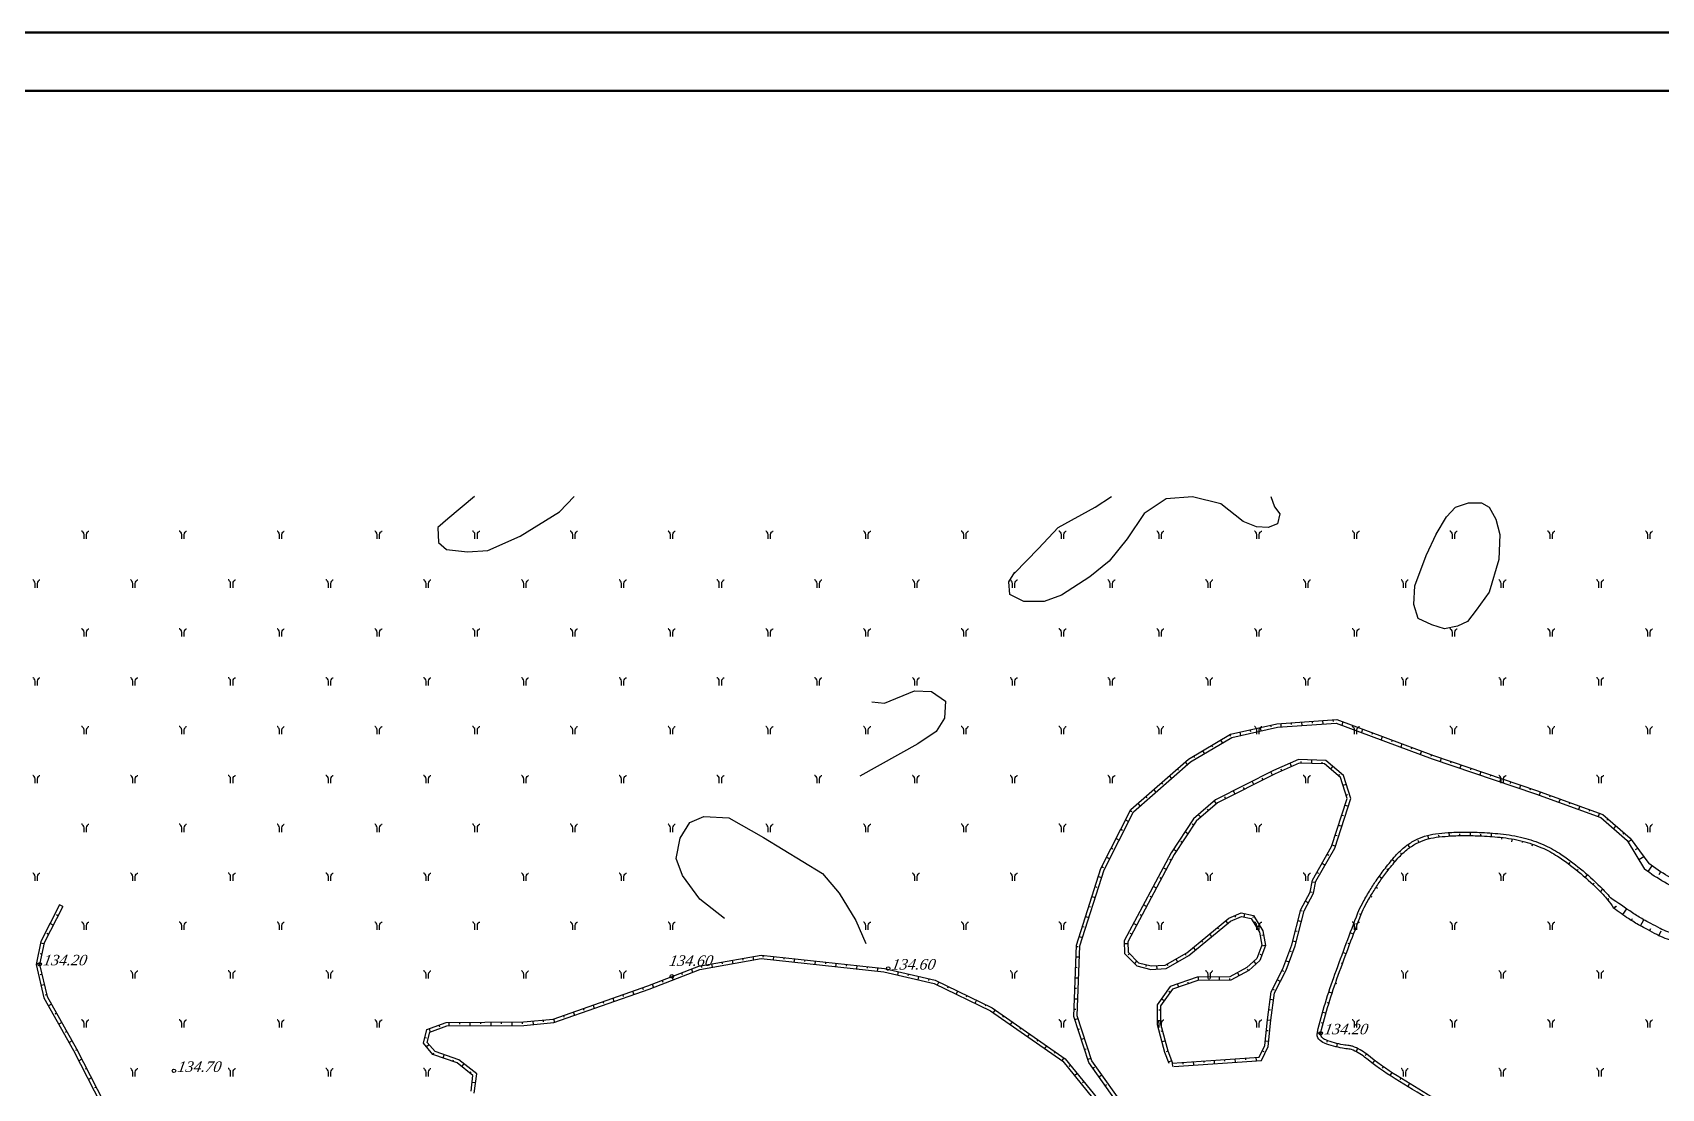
# Model space of a CAD drawing. Header units: millimetres. Extents: x 1400 to 7029, y -1119 to 1612.
# Drawn here: x 3116.3 to 3256.3, y 1514.2 to 1605 of the extents above; entities that cross this region are included whole.
import ezdxf

# ---------------------------------------------------------------- set-up
doc = ezdxf.new("R2010")
doc.units = ezdxf.units.MM
for name, color, linetype in [('00_Північ', 7, 'Continuous'), ('00_Північ_відмітки', 7, 'Continuous'), ('01_Північ', 7, 'Continuous')]:
    doc.layers.add(name, color=color, linetype=linetype)
doc.styles.add('universw', font='timesi.ttf', dxfattribs={"oblique": 10})

# ---------------------------------------------------------------- blocks, each defined once
blk = doc.blocks.new('403')
at = {"color": 0, "linetype": 'Continuous'}
for p, q in [((-0.45, 1.11), (-0.52, 1.11)), ((-0.38, 1.02), (-0.45, 1.11)), ((-0.31, 0.94), (-0.38, 1.02)), ((-0.21, 0.81), (-0.31, 0.94)), ((-0.17, 0.59), (-0.21, 0.81)), ((-0.17, 0), (-0.17, 0.59)), ((0.17, 0.59), (0.21, 0.81)), ((0.17, 0), (0.17, 0.59)), ((0.21, 0.81), (0.31, 0.94)), ((0.31, 0.94), (0.38, 1.02)), ((0.38, 1.02), (0.45, 1.11)), ((0.45, 1.11), (0.52, 1.11))]:
    blk.add_line(p, q, dxfattribs=at)

msp = doc.modelspace()

# ---------------------------------------------------------------- linework, layer by layer
at = {"lineweight": 50}
for points in [[(3582.002, 1604.9881), (3582.002, 1000.9881), (2716.002, 1000.9881), (2716.002, 1604.9881)], [(3577.002, 1599.9881), (3577.002, 1005.9881), (2736.002, 1005.9881), (2736.002, 1599.9881)]]:
    msp.add_lwpolyline(points, close=True, dxfattribs=at)
at = {"layer": '00_Північ', "linetype": 'Continuous'}
for p, q in [((3223.5948, 1545.6091), (3223.6153, 1545.3098)), ((3225.3906, 1545.7322), (3225.4111, 1545.4329)), ((3227.1863, 1545.8554), (3227.2069, 1545.5561)), ((3228.9478, 1545.7415), (3228.8434, 1545.4603)), ((3218.4331, 1544.1808), (3218.5858, 1543.9226)), ((3220.0774, 1544.8588), (3220.144, 1544.5663)), ((3221.8325, 1545.2584), (3221.8991, 1544.9659)), ((3230.6352, 1545.1148), (3230.5308, 1544.8336)), ((3232.3226, 1544.4882), (3232.2182, 1544.2069)), ((3216.8837, 1543.2648), (3217.0363, 1543.0066)), ((3234.01, 1543.8615), (3233.9056, 1543.5802)), ((3235.6974, 1543.2348), (3235.593, 1542.9536)), ((3215.3758, 1542.2913), (3215.5736, 1542.0658)), ((3222.8814, 1541.1762), (3222.7466, 1541.4442)), ((3224.5238, 1541.9121), (3224.4032, 1542.1868)), ((3226.2626, 1542.167), (3226.2721, 1542.4668)), ((3227.8961, 1541.6753), (3228.0885, 1541.9055)), ((3237.3914, 1542.6266), (3237.2947, 1542.3426)), ((3239.0954, 1542.0467), (3238.9987, 1541.7627)), ((3240.7994, 1541.4668), (3240.7028, 1541.1828)), ((3212.6692, 1539.9177), (3212.867, 1539.6921)), ((3214.0225, 1541.1045), (3214.2203, 1540.8789)), ((3221.2736, 1540.3671), (3221.1387, 1540.6351)), ((3228.9491, 1540.3018), (3229.2354, 1540.3913)), ((3242.5035, 1540.887), (3242.4068, 1540.6029)), ((3244.2075, 1540.3071), (3244.1108, 1540.0231)), ((3211.3159, 1538.7308), (3211.5137, 1538.5053)), ((3218.0723, 1538.7274), (3217.8744, 1538.9529)), ((3219.6657, 1539.5579), (3219.5308, 1539.8259)), ((3229.1278, 1538.5859), (3229.4131, 1538.493)), ((3245.9096, 1539.7216), (3245.8081, 1539.4393)), ((3247.6035, 1539.1128), (3247.502, 1538.8304)), ((3249.2974, 1538.5039), (3249.1959, 1538.2216)), ((3210.2604, 1537.3127), (3210.5279, 1537.1769)), ((3216.7191, 1537.5403), (3216.5213, 1537.7659)), ((3250.9913, 1537.8951), (3250.8898, 1537.6128)), ((3209.4455, 1535.7077), (3209.713, 1535.5719)), ((3215.6272, 1536.1264), (3215.3762, 1536.2908)), ((3228.5705, 1536.8744), (3228.8558, 1536.7815)), ((3236.319, 1535.6999), (3236.244, 1535.9904)), ((3238.1014, 1535.9318), (3238.0832, 1536.2313)), ((3239.9005, 1535.9735), (3239.9051, 1536.2735)), ((3241.698, 1535.8852), (3241.7203, 1536.1844)), ((3243.4858, 1535.6829), (3243.4399, 1535.4236)), ((3252.4044, 1536.8073), (3252.2076, 1536.5808)), ((3214.6405, 1534.6209), (3214.3896, 1534.7853)), ((3228.0132, 1535.1628), (3228.2984, 1535.0699)), ((3234.6944, 1534.9487), (3234.5203, 1535.193)), ((3245.2282, 1535.2388), (3245.1704, 1535.0706)), ((3246.8704, 1534.5077), (3246.8563, 1534.4828)), ((3253.7162, 1535.5872), (3253.459, 1535.4328)), ((3208.6306, 1534.1027), (3208.8981, 1533.9669)), ((3213.7659, 1533.0489), (3213.5013, 1533.1902)), ((3227.1469, 1533.5883), (3227.4072, 1533.4393)), ((3233.3997, 1533.7053), (3233.1704, 1533.8988)), ((3248.368, 1533.5112), (3248.4761, 1533.6564)), ((3254.8056, 1534.1418), (3254.3855, 1533.8896)), ((3255.5019, 1533.3657), (3255.1493, 1532.8802)), ((3207.9217, 1532.4543), (3208.2075, 1532.3631)), ((3212.918, 1531.4611), (3212.6534, 1531.6024)), ((3226.2968, 1532.01), (3226.5921, 1531.9572)), ((3232.2946, 1532.2852), (3232.0495, 1532.4583)), ((3249.7624, 1532.3738), (3249.9602, 1532.5993)), ((3207.3744, 1530.7395), (3207.6602, 1530.6483)), ((3225.7158, 1530.33), (3225.9801, 1530.1881)), ((3231.3216, 1530.7714), (3231.4344, 1530.7046)), ((3251.0769, 1531.1446), (3251.2927, 1531.353)), ((3118.9174, 1529.8831), (3118.65, 1530.0191)), ((3206.8271, 1529.0247), (3207.1129, 1528.9335)), ((3212.0701, 1529.8733), (3211.8055, 1530.0146)), ((3220.4823, 1529.2648), (3220.4195, 1528.9715)), ((3230.4969, 1529.1742), (3230.3782, 1529.2202)), ((3252.2064, 1529.7456), (3252.4525, 1529.9172)), ((3252.9855, 1529.1794), (3253.3309, 1529.6729)), ((3254.5056, 1528.2172), (3254.797, 1528.7417)), ((3118.1015, 1528.2786), (3117.8341, 1528.4146)), ((3206.2798, 1527.3099), (3206.5656, 1527.2187)), ((3211.2222, 1528.2855), (3210.9576, 1528.4269)), ((3217.4721, 1527.5103), (3217.6629, 1527.2788)), ((3218.8608, 1528.6555), (3219.0516, 1528.424)), ((3221.7801, 1528.2334), (3221.5247, 1528.0761)), ((3225.0838, 1528.6586), (3225.3745, 1528.5841)), ((3229.8517, 1527.4937), (3229.5713, 1527.6003)), ((3256.0924, 1527.3676), (3256.2961, 1527.7871)), ((3117.3074, 1526.6665), (3117.0138, 1526.7283)), ((3210.4566, 1526.6781), (3210.1566, 1526.6717)), ((3216.0834, 1526.3651), (3216.2742, 1526.1336)), ((3222.2949, 1526.5338), (3221.95, 1526.4673)), ((3224.637, 1526.9149), (3224.9276, 1526.8404)), ((3229.2182, 1525.8089), (3228.937, 1525.9136)), ((3116.9364, 1524.9051), (3116.6428, 1524.967)), ((3172.9432, 1524.5037), (3173.0519, 1524.2241)), ((3174.6793, 1524.9465), (3174.7312, 1524.651)), ((3176.4523, 1525.2576), (3176.5041, 1524.9621)), ((3178.2252, 1525.5687), (3178.277, 1525.2732)), ((3180.008, 1525.5815), (3179.9759, 1525.2832)), ((3181.7977, 1525.3889), (3181.7656, 1525.0906)), ((3183.5873, 1525.1963), (3183.5553, 1524.898)), ((3185.377, 1525.0037), (3185.3449, 1524.7054)), ((3187.1667, 1524.8111), (3187.1346, 1524.5129)), ((3188.9564, 1524.6186), (3188.9243, 1524.3203)), ((3205.9986, 1525.5486), (3206.2984, 1525.5374)), ((3211.2298, 1525.1923), (3211.0177, 1524.9801)), ((3212.9316, 1524.7941), (3212.9507, 1524.4947)), ((3214.5897, 1525.3724), (3214.7377, 1525.1114)), ((3221.4978, 1524.9597), (3221.2966, 1525.1822)), ((3224.0397, 1525.2186), (3224.3206, 1525.1132)), ((3117.3417, 1523.1533), (3117.0497, 1523.0843)), ((3169.5877, 1523.1996), (3169.6964, 1522.92)), ((3171.2654, 1523.8517), (3171.3741, 1523.572)), ((3190.7209, 1524.2781), (3190.6525, 1523.986)), ((3192.4735, 1523.8678), (3192.4051, 1523.5757)), ((3194.2021, 1523.3896), (3194.0715, 1523.1195)), ((3205.9313, 1523.7499), (3206.2311, 1523.7387)), ((3214.8309, 1522.945), (3214.7317, 1523.2281)), ((3216.5338, 1523.5166), (3216.5314, 1523.8166)), ((3218.3337, 1523.5308), (3218.3314, 1523.8308)), ((3220.0328, 1523.9359), (3219.8897, 1524.1996)), ((3223.3056, 1523.5777), (3223.5739, 1523.4435)), ((3228.5962, 1524.1198), (3228.5561, 1524.1344)), ((3166.1941, 1521.9987), (3166.2931, 1521.7155)), ((3167.8933, 1522.5926), (3167.9923, 1522.3094)), ((3195.8227, 1522.6063), (3195.6921, 1522.3362)), ((3197.4433, 1521.823), (3197.3127, 1521.5529)), ((3205.864, 1521.9511), (3206.1638, 1521.9399)), ((3213.5747, 1521.758), (3213.3312, 1521.9332)), ((3222.6972, 1521.9069), (3222.9944, 1521.8657)), ((3228.0075, 1522.4189), (3227.7222, 1522.5117)), ((3117.9531, 1521.4787), (3117.6917, 1521.3315)), ((3162.7957, 1520.8109), (3162.8947, 1520.5277)), ((3164.4949, 1521.4048), (3164.5939, 1521.1216)), ((3199.0407, 1521.0001), (3198.8689, 1520.7541)), ((3227.483, 1520.6971), (3227.1944, 1520.7791)), ((3118.8368, 1519.9106), (3118.5755, 1519.7633)), ((3150.4066, 1519.3676), (3150.5097, 1519.0858)), ((3152.1113, 1519.9076), (3152.1135, 1519.6076)), ((3153.9113, 1519.9205), (3153.9134, 1519.6205)), ((3155.7112, 1519.9333), (3155.7134, 1519.6334)), ((3157.5112, 1519.9462), (3157.5133, 1519.6462)), ((3159.3073, 1520.0306), (3159.3368, 1519.7321)), ((3161.0966, 1520.2169), (3161.1955, 1519.9337)), ((3200.5164, 1519.9693), (3200.3446, 1519.7233)), ((3201.992, 1518.9385), (3201.8202, 1518.6925)), ((3205.8941, 1520.1661), (3206.1792, 1520.2594)), ((3213.2646, 1520.058), (3212.9646, 1520.058)), ((3222.4509, 1520.1238), (3222.7494, 1520.0939)), ((3227.0264, 1518.9563), (3226.7287, 1518.9927)), ((3119.7206, 1518.3425), (3119.4592, 1518.1952)), ((3150.1645, 1517.8276), (3150.3941, 1518.0207)), ((3203.4676, 1517.9077), (3203.2958, 1517.6618)), ((3206.4539, 1518.4554), (3206.7391, 1518.5487)), ((3213.6619, 1518.3106), (3213.3722, 1518.2325)), ((3222.2717, 1518.3327), (3222.5702, 1518.3029)), ((3228.4616, 1518.0968), (3228.39, 1517.8054)), ((3230.201, 1517.6775), (3230.0689, 1517.4082)), ((3120.5675, 1516.7547), (3120.3003, 1516.6183)), ((3151.5998, 1516.8551), (3151.6961, 1517.1392)), ((3153.2206, 1516.1239), (3153.4079, 1516.3582)), ((3204.9432, 1516.8769), (3204.7715, 1516.631)), ((3207.0138, 1516.7446), (3207.2989, 1516.8379)), ((3214.2202, 1516.6018), (3213.94, 1516.4945)), ((3214.2747, 1516.4246), (3214.2953, 1516.1253)), ((3216.0705, 1516.5484), (3216.0911, 1516.2491)), ((3217.8662, 1516.6721), (3217.8868, 1516.3728)), ((3219.6619, 1516.7959), (3219.6826, 1516.4966)), ((3221.4577, 1516.9197), (3221.4783, 1516.6204)), ((3231.6654, 1516.638), (3231.484, 1516.399)), ((3121.3857, 1515.1514), (3121.1185, 1515.015)), ((3154.1041, 1514.7875), (3154.4018, 1514.7503)), ((3206.1087, 1515.512), (3205.8761, 1515.3225)), ((3207.9782, 1515.2375), (3208.223, 1515.4109)), ((3233.14, 1515.6066), (3232.9778, 1515.3543)), ((3234.6736, 1514.6642), (3234.5178, 1514.4079))]:
    msp.add_line(p, q, dxfattribs=at)
at = {"layer": '00_Північ', "color": 250, "linetype": 'Continuous'}
for p, q in [((3224.4927, 1545.6707), (3224.5029, 1545.521)), ((3226.2884, 1545.7938), (3226.2987, 1545.6442)), ((3228.0842, 1545.917), (3228.0945, 1545.7674)), ((3219.2079, 1544.6388), (3219.2842, 1544.5097)), ((3220.9549, 1545.0586), (3220.9883, 1544.9123)), ((3222.71, 1545.4582), (3222.7433, 1545.312)), ((3229.7915, 1545.4282), (3229.7393, 1545.2876)), ((3231.4789, 1544.8015), (3231.4267, 1544.6609)), ((3233.1663, 1544.1748), (3233.1141, 1544.0342)), ((3216.1089, 1542.8068), (3216.1852, 1542.6777)), ((3217.6584, 1543.7228), (3217.7347, 1543.5937)), ((3234.8537, 1543.5481), (3234.8015, 1543.4075)), ((3236.5411, 1542.9215), (3236.4889, 1542.7809)), ((3214.6991, 1541.6979), (3214.7981, 1541.5851)), ((3223.6998, 1541.5501), (3223.6395, 1541.6875)), ((3225.3631, 1542.1953), (3225.3678, 1542.3453)), ((3227.1622, 1542.1386), (3227.1669, 1542.2885)), ((3238.2434, 1542.3367), (3238.1951, 1542.1947)), ((3239.9474, 1541.7568), (3239.8991, 1541.6148)), ((3213.3459, 1540.5111), (3213.4448, 1540.3983)), ((3220.4696, 1539.9625), (3220.4022, 1540.0965)), ((3222.0775, 1540.7717), (3222.0101, 1540.9057)), ((3228.5868, 1541.0982), (3228.683, 1541.2133)), ((3241.6514, 1541.1769), (3241.6031, 1541.0349)), ((3243.3555, 1540.597), (3243.3072, 1540.455)), ((3245.0595, 1540.0171), (3245.0112, 1539.8751)), ((3211.9926, 1539.3242), (3212.0915, 1539.2115)), ((3218.8618, 1539.1534), (3218.7943, 1539.2873)), ((3229.2177, 1539.4428), (3229.3608, 1539.4876)), ((3246.7565, 1539.4172), (3246.7058, 1539.276)), ((3248.4504, 1538.8084), (3248.3997, 1538.6672)), ((3210.6678, 1538.1152), (3210.8016, 1538.0473)), ((3217.3957, 1538.1338), (3217.2968, 1538.2466)), ((3228.8492, 1537.7302), (3228.9918, 1537.6837)), ((3250.1443, 1538.1995), (3250.0936, 1538.0584)), ((3251.7251, 1537.3976), (3251.6267, 1537.2844)), ((3209.853, 1536.5102), (3209.9867, 1536.4423)), ((3216.1205, 1536.8791), (3215.995, 1536.9613)), ((3228.2918, 1536.0186), (3228.4345, 1535.9722)), ((3237.2049, 1535.8538), (3237.1877, 1536.0028)), ((3239.0005, 1535.9697), (3238.997, 1536.1196)), ((3240.7998, 1535.942), (3240.8077, 1536.0918)), ((3242.5947, 1535.8079), (3242.5793, 1535.6602)), ((3253.0837, 1536.2169), (3252.9853, 1536.1037)), ((3209.0381, 1534.9052), (3209.1718, 1534.8373)), ((3215.1338, 1535.3736), (3215.0084, 1535.4558)), ((3227.5938, 1534.3694), (3227.724, 1534.2949)), ((3234.0074, 1534.3686), (3233.903, 1534.4763)), ((3235.472, 1535.3993), (3235.4091, 1535.5355)), ((3244.3657, 1535.4948), (3244.3382, 1535.3855)), ((3246.066, 1534.9107), (3246.0429, 1534.8585)), ((3254.2689, 1534.8693), (3254.0508, 1534.7384)), ((3208.2232, 1533.3002), (3208.357, 1533.2323)), ((3214.1899, 1533.8428), (3214.0576, 1533.9134)), ((3232.8323, 1533.0068), (3232.7141, 1533.0992)), ((3247.6336, 1534.0314), (3247.6562, 1534.0648)), ((3249.0768, 1532.9567), (3249.16, 1533.058)), ((3207.6481, 1531.5969), (3207.791, 1531.5513)), ((3213.342, 1532.255), (3213.2097, 1532.3257)), ((3226.6999, 1532.8071), (3226.8301, 1532.7326)), ((3231.793, 1531.538), (3231.9127, 1531.4612)), ((3250.4302, 1531.7703), (3250.5324, 1531.8801)), ((3256.2458, 1532.8593), (3256.0846, 1532.6062)), ((3212.4941, 1530.6672), (3212.3618, 1530.7379)), ((3226.1385, 1531.124), (3226.2862, 1531.0976)), ((3251.6698, 1530.468), (3251.7872, 1530.5612)), ((3118.5095, 1529.0808), (3118.3758, 1529.1488)), ((3207.1008, 1529.8821), (3207.2437, 1529.8365)), ((3211.6462, 1529.0794), (3211.5139, 1529.1501)), ((3219.6372, 1529.0933), (3219.6963, 1528.9554)), ((3221.3082, 1528.9998), (3221.1765, 1528.9187)), ((3225.3073, 1529.5304), (3225.4526, 1529.4932)), ((3230.875, 1529.99), (3230.8795, 1529.9876)), ((3252.2569, 1529.7077), (3252.4031, 1529.9024)), ((3253.732, 1528.6768), (3253.8402, 1528.8464)), ((3117.6936, 1527.4764), (3117.5599, 1527.5444)), ((3206.5535, 1528.1673), (3206.6964, 1528.1217)), ((3210.7983, 1527.4916), (3210.666, 1527.5623)), ((3218.1664, 1528.0829), (3218.2619, 1527.9672)), ((3222.1248, 1527.4175), (3221.9775, 1527.3892)), ((3224.8604, 1527.7867), (3225.0057, 1527.7495)), ((3230.1729, 1528.3345), (3230.0512, 1528.3812)), ((3255.2958, 1527.7863), (3255.395, 1527.9713)), ((3206.0322, 1526.448), (3206.1821, 1526.4424)), ((3216.7777, 1526.9377), (3216.8731, 1526.822)), ((3224.3559, 1526.0612), (3224.4963, 1526.0085)), ((3229.5335, 1526.6519), (3229.3931, 1526.7047)), ((3117.1219, 1525.7858), (3116.9751, 1525.8167)), ((3173.7929, 1524.791), (3173.8188, 1524.6432)), ((3175.5658, 1525.102), (3175.5917, 1524.9543)), ((3177.3387, 1525.4131), (3177.3646, 1525.2654)), ((3179.1132, 1525.6777), (3179.0971, 1525.5286)), ((3180.9028, 1525.4852), (3180.8868, 1525.336)), ((3182.6925, 1525.2926), (3182.6765, 1525.1435)), ((3184.4822, 1525.1), (3184.4661, 1524.9509)), ((3186.2719, 1524.9074), (3186.2558, 1524.7583)), ((3188.0615, 1524.7149), (3188.0455, 1524.5657)), ((3189.8446, 1524.4833), (3189.8104, 1524.3373)), ((3205.9649, 1524.6493), (3206.1148, 1524.6437)), ((3210.5932, 1525.8285), (3210.4871, 1525.7224)), ((3212.0461, 1524.8716), (3212.0089, 1524.7262)), ((3213.8069, 1524.9283), (3213.8809, 1524.7979)), ((3215.3725, 1525.8164), (3215.4465, 1525.6859)), ((3220.8239, 1524.3651), (3220.7523, 1524.497)), ((3221.9766, 1525.6922), (3221.8364, 1525.7455)), ((3228.9057, 1524.9649), (3228.8097, 1525.0003)), ((3117.1345, 1524.0292), (3116.9885, 1523.9947)), ((3170.4266, 1523.5257), (3170.4809, 1523.3858)), ((3172.1043, 1524.1777), (3172.1587, 1524.0379)), ((3191.5972, 1524.0729), (3191.563, 1523.9269)), ((3193.3498, 1523.6626), (3193.3156, 1523.5165)), ((3215.6803, 1523.2425), (3215.6307, 1523.3841)), ((3217.4337, 1523.5237), (3217.4326, 1523.6737)), ((3219.2337, 1523.5378), (3219.2325, 1523.6901)), ((3223.7083, 1524.3826), (3223.8425, 1524.3155)), ((3228.2939, 1523.2721), (3228.3772, 1523.2433)), ((3117.5488, 1522.2775), (3117.4028, 1522.243)), ((3165.3445, 1521.7018), (3165.394, 1521.5602)), ((3167.0437, 1522.2957), (3167.0932, 1522.1541)), ((3168.7429, 1522.8896), (3168.7924, 1522.748)), ((3195.0124, 1522.998), (3194.9471, 1522.8629)), ((3196.633, 1522.2146), (3196.5677, 1522.0796)), ((3205.8976, 1522.8505), (3206.0475, 1522.8449)), ((3214.1002, 1522.4887), (3213.9784, 1522.5763)), ((3222.9029, 1522.7728), (3223.0371, 1522.7057)), ((3118.3949, 1520.6947), (3118.2643, 1520.621)), ((3161.9461, 1520.5139), (3161.9956, 1520.3723)), ((3163.6453, 1521.1078), (3163.6948, 1520.9662)), ((3198.2536, 1521.4313), (3198.1883, 1521.2962)), ((3199.7785, 1520.4847), (3199.6926, 1520.3617)), ((3205.8304, 1521.0518), (3205.9803, 1521.0462)), ((3213.2646, 1520.958), (3213.1146, 1520.958)), ((3222.5737, 1521.0154), (3222.7223, 1520.9948)), ((3227.7371, 1521.5605), (3227.5936, 1521.6042)), ((3119.2787, 1519.1266), (3119.148, 1519.0529)), ((3151.2519, 1519.6766), (3151.3034, 1519.5358)), ((3153.0113, 1519.914), (3153.0124, 1519.764)), ((3154.8112, 1519.9269), (3154.8123, 1519.7769)), ((3156.6112, 1519.9398), (3156.6123, 1519.7898)), ((3158.4111, 1519.9527), (3158.4122, 1519.8027)), ((3160.203, 1520.1191), (3160.2177, 1519.9698)), ((3201.2542, 1519.4539), (3201.1683, 1519.3309)), ((3206.174, 1519.3107), (3206.3166, 1519.3574)), ((3213.4278, 1519.1796), (3213.2829, 1519.1406)), ((3222.3613, 1519.2283), (3222.5106, 1519.2133)), ((3227.2452, 1519.8291), (3227.1002, 1519.8674)), ((3120.1585, 1517.5563), (3120.0248, 1517.4881)), ((3150.0466, 1518.6241), (3150.1923, 1518.5884)), ((3202.7298, 1518.4231), (3202.6439, 1518.3001)), ((3206.7339, 1517.6), (3206.8764, 1517.6466)), ((3222.0151, 1517.4842), (3222.1502, 1517.4191)), ((3227.6005, 1518.3571), (3227.5496, 1518.216)), ((3229.346, 1517.9335), (3229.3483, 1517.9551)), ((3150.7474, 1517.1439), (3150.8026, 1517.3068)), ((3152.4522, 1516.5662), (3152.5003, 1516.7082)), ((3204.2054, 1517.3923), (3204.1195, 1517.2693)), ((3205.5401, 1516.2097), (3205.4238, 1516.1149)), ((3213.8981, 1517.4422), (3213.758, 1517.3885)), ((3215.1726, 1516.4865), (3215.1829, 1516.3368)), ((3216.9683, 1516.6102), (3216.9786, 1516.4606)), ((3218.7641, 1516.734), (3218.7744, 1516.5844)), ((3220.5598, 1516.8578), (3220.5701, 1516.7081)), ((3230.959, 1517.1956), (3230.8651, 1517.0786)), ((3232.3927, 1516.1079), (3232.3067, 1515.985)), ((3120.9766, 1515.953), (3120.843, 1515.8848)), ((3153.9235, 1515.5618), (3154.0172, 1515.679)), ((3206.6773, 1514.8144), (3206.561, 1514.7197)), ((3207.458, 1515.9719), (3207.5804, 1516.0587)), ((3233.9049, 1515.1323), (3233.8268, 1515.0042)), ((3121.7948, 1514.3497), (3121.6612, 1514.2815)), ((3208.4984, 1514.5031), (3208.6209, 1514.5898))]:
    msp.add_line(p, q, dxfattribs=at)
at = {"layer": '00_Північ', "linetype": 'Continuous', "flags": 128}
for points in [[(3154.2955, 1565.119), (3152.0235, 1563.1848), (3151.1461, 1562.4428), (3151.2136, 1561.1613), (3151.8885, 1560.5542), (3153.7108, 1560.3519), (3155.4656, 1560.4868), (3158.2328, 1561.7009), (3161.6075, 1563.7918), (3162.8813, 1565.119)], [(3222.7516, 1565.119), (3223.0647, 1564.2249), (3223.5325, 1563.6172), (3223.322, 1562.7758), (3222.5034, 1562.4486), (3221.5212, 1562.4953), (3220.3752, 1562.9628), (3218.4574, 1564.482), (3216.0018, 1565.0897), (3213.7566, 1564.9261), (3211.8622, 1563.6406), (3210.3968, 1561.4823), (3208.8456, 1559.5619), (3207.1787, 1558.22), (3204.7477, 1556.6466), (3203.266, 1556.0913), (3201.5065, 1556.0913), (3200.3026, 1556.6929), (3200.2331, 1557.7804), (3200.7425, 1558.6133)], [(3200.7068, 1558.5146), (3202.7853, 1560.6342), (3204.482, 1562.457), (3207.6633, 1564.195), (3209.0526, 1565.119)], [(3236.9485, 1561.8684), (3237.8539, 1563.3679), (3238.63, 1564.1952), (3239.7423, 1564.583), (3240.8547, 1564.583), (3241.5015, 1564.1952), (3242.0964, 1563.1611), (3242.4328, 1561.8426), (3242.3293, 1559.6968), (3241.5015, 1556.9046), (3240.3891, 1555.3535), (3239.6389, 1554.3711), (3238.7852, 1553.9833), (3237.6728, 1553.7506), (3236.5863, 1554.0867), (3235.3963, 1554.6296), (3235.0341, 1555.8188), (3235.1117, 1557.4476), (3236.0948, 1560.0329), (3236.9743, 1561.946)], [(3188.463, 1547.4699), (3189.5552, 1547.3607), (3192.1218, 1548.3976), (3193.5962, 1548.3431), (3194.7976, 1547.5245), (3194.6884, 1546.051), (3193.9785, 1544.9049), (3192.3948, 1543.868), (3187.4255, 1541.0848)], [(3210.1527, 1512.1678), (3207.1024, 1516.474), (3205.8072, 1520.4317), (3206.0359, 1526.5456), (3208.1384, 1533.1333), (3210.7111, 1538.2004), (3215.663, 1542.5432), (3219.2682, 1544.6745), (3223.2765, 1545.5872), (3228.4143, 1545.9397), (3236.7182, 1542.8557), (3245.583, 1539.839), (3251.2663, 1537.7963), (3253.6156, 1535.7547), (3255.2278, 1533.5697)], [(3214.2747, 1516.4246), (3221.7529, 1516.94), (3222.2318, 1517.934), (3222.4528, 1520.1429), (3222.7844, 1522.5359), (3223.779, 1524.5239), (3224.5526, 1526.5856), (3225.3262, 1529.6044), (3226.1367, 1531.1138), (3226.3209, 1532.1446), (3227.9674, 1535.0224), (3229.3104, 1539.1464), (3228.7401, 1540.9701), (3227.3487, 1542.1327), (3225.1817, 1542.2011), (3223.106, 1541.2892), (3218.149, 1538.7947), (3216.3302, 1537.1992), (3214.4508, 1534.3314), (3210.453, 1526.845), (3210.4721, 1525.9495), (3211.3804, 1525.0418), (3212.4653, 1524.7644), (3213.6512, 1524.84), (3215.5183, 1525.8991), (3219.1263, 1528.8744), (3220.186, 1529.3283), (3221.2457, 1529.1014), (3222.0531, 1527.7902), (3222.2953, 1526.5318), (3221.8035, 1525.2361), (3220.8647, 1524.3873), (3219.3, 1523.5384), (3216.4611, 1523.516), (3214.2928, 1522.7565), (3213.2646, 1521.3268), (3213.2646, 1519.7854), (3213.8905, 1517.4621), (3214.2928, 1516.4122)], [(3175.8015, 1528.8455), (3173.6849, 1530.5201), (3172.1958, 1532.5314), (3171.6301, 1534.01), (3171.9782, 1535.7496), (3172.8051, 1537.0978), (3174.0235, 1537.6197), (3176.1559, 1537.4892), (3179.1586, 1535.7931), (3184.2066, 1532.7053), (3185.6427, 1531.0092), (3187.0788, 1528.6607), (3187.9492, 1526.7037)], [(3118.9174, 1529.8831), (3117.3256, 1526.7527), (3116.9321, 1524.885), (3117.582, 1522.1371), (3120.1088, 1517.6536), (3123.6534, 1510.7075)], [(3154.0076, 1514.0149), (3154.1757, 1515.3603), (3152.8257, 1516.4396), (3150.7367, 1517.1476), (3149.922, 1518.1158), (3150.2113, 1519.2962), (3151.879, 1519.9059), (3158.527, 1519.9535), (3161.0583, 1520.2036), (3169.2106, 1523.0531), (3173.5913, 1524.7556), (3178.9481, 1525.6955), (3189.5309, 1524.5567), (3193.9076, 1523.5319), (3198.8047, 1521.1649), (3205.0662, 1516.791), (3208.7299, 1512.2962)]]:
    msp.add_lwpolyline(points, dxfattribs=at)
at = {"layer": '00_Північ', "color": 5, "linetype": 'Continuous', "flags": 128}
for points in [[(3210.4185, 1512.3115), (3207.3734, 1516.6104), (3206.109, 1520.4741), (3206.3341, 1526.4934), (3208.4169, 1533.019), (3210.9524, 1538.013), (3215.8397, 1542.2992), (3219.3806, 1544.3924), (3223.3204, 1545.2895), (3228.3704, 1545.6359), (3236.6176, 1542.573), (3245.4839, 1539.5558), (3251.112, 1537.533), (3253.3829, 1535.5594), (3254.864, 1533.0926)], [(3214.4018, 1516.1326), (3221.9475, 1516.6527), (3222.525, 1517.8515), (3222.7508, 1520.1074), (3223.0748, 1522.4458), (3224.0544, 1524.4038), (3224.8392, 1526.4954), (3225.6078, 1529.4946), (3226.4236, 1531.014), (3226.607, 1532.0407), (3228.2431, 1534.9002), (3229.6253, 1539.1446), (3229.0001, 1541.1438), (3227.4616, 1542.4293), (3225.1233, 1542.5031), (3222.9781, 1541.5608), (3217.9799, 1539.0454), (3216.1017, 1537.3978), (3214.1925, 1534.4845), (3210.1514, 1526.9171), (3210.1747, 1525.8225), (3211.2264, 1524.7715), (3212.437, 1524.462), (3213.7391, 1524.545), (3215.689, 1525.651), (3219.2839, 1528.6156), (3220.2164, 1529.015), (3221.0575, 1528.8349), (3221.7688, 1527.6796), (3221.9846, 1526.5587), (3221.5487, 1525.4102), (3220.6901, 1524.6338), (3219.2227, 1523.8378), (3216.4089, 1523.8156), (3214.1045, 1523.0084), (3212.9646, 1521.4235), (3212.9646, 1519.7457), (3213.6048, 1517.3692), (3213.9756, 1516.4016)], [(3118.65, 1530.0191), (3117.0402, 1526.8533), (3116.6247, 1524.8812), (3117.2998, 1522.0268), (3119.8444, 1517.5117), (3123.388, 1510.5677)], [(3154.2857, 1513.8208), (3154.4942, 1515.4897), (3152.9719, 1516.7068), (3150.9123, 1517.4048), (3150.2496, 1518.1923), (3150.4646, 1519.0693), (3151.9331, 1519.6063), (3158.5429, 1519.6536), (3161.1234, 1519.9085), (3169.3145, 1522.7716), (3173.6723, 1524.4652), (3178.9582, 1525.3927), (3189.4805, 1524.2604), (3193.8069, 1523.2474), (3198.6526, 1520.9052), (3204.8601, 1516.5691), (3208.507, 1512.0948)]]:
    msp.add_lwpolyline(points, dxfattribs=at)
at = {"layer": '00_Північ', "color": 5, "linetype": 'Continuous'}
msp.add_lwpolyline([(3236.4379, 1513.2461, -0.00155243), (3233.437, 1515.0664, -0.03448537), (3230.8007, 1516.9377, 0.08631742), (3229.669, 1517.5768, 0.06515073), (3229.4633, 1517.621, -0.02467281), (3228.9145, 1517.6933, -0.04566548), (3227.362, 1518.1255, -0.12786644), (3226.8859, 1518.4633, -0.23927215), (3226.7434, 1519.0733, -0.02716774), (3228.2589, 1524.0703, -0.00534063), (3230.2328, 1529.3229, -0.03351375), (3230.6117, 1530.1338, -0.01010261), (3231.2218, 1531.1886, -0.01145538), (3231.7994, 1532.0948, -0.01640669), (3232.4829, 1533.0458, -0.01402817), (3233.3485, 1534.1073, -0.04254362), (3234.2402, 1534.9784, -0.05117479), (3235.1041, 1535.5523, -0.04497118), (3235.9669, 1535.9112, -0.04344295), (3236.9114, 1536.1199, -0.01639737), (3237.9779, 1536.2246, -0.01341524), (3239.2867, 1536.2747, -0.0149374), (3240.6623, 1536.2493, -0.01122732), (3242.4881, 1536.1199, -0.03809214), (3244.4324, 1535.7874, -0.0415322), (3246.1452, 1535.2035, -0.04129585), (3247.5468, 1534.4485, -0.02923433), (3249.3557, 1533.1155, -0.01902352), (3251.0674, 1531.5787, -0.03380932), (3251.9347, 1530.6165)], format="xyb", dxfattribs=at)
at = {"layer": '00_Північ', "linetype": 'Continuous'}
msp.add_lwpolyline([(3236.5927, 1513.503, -0.00155243), (3233.5934, 1515.3224, -0.03448537), (3230.9908, 1517.1698, 0.08631742), (3229.7696, 1517.8594, 0.06515073), (3229.4878, 1517.92, -0.02467281), (3228.9683, 1517.9884, -0.04566548), (3227.4685, 1518.406, -0.12786644), (3227.1155, 1518.6564, -0.23927215), (3227.0348, 1519.0019, -0.02716774), (3228.5408, 1523.9678, -0.00534063), (3230.5124, 1529.2143, -0.03351375), (3230.8744, 1529.9889, -0.01010261), (3231.4784, 1531.0332, -0.01145538), (3232.0486, 1531.9278, -0.01640669), (3232.7206, 1532.8628, -0.01402817), (3233.5756, 1533.9113, -0.04254362), (3234.4308, 1534.7467, -0.05117479), (3235.2437, 1535.2867, -0.04497118), (3236.0568, 1535.625, -0.04344295), (3236.9505, 1535.8225, -0.01639737), (3237.9974, 1535.9253, -0.01341524), (3239.2901, 1535.9747, -0.0149374), (3240.6478, 1535.9497, -0.01122732), (3242.4602, 1535.8212, -0.03809214), (3244.3595, 1535.4964, -0.0415322), (3246.0252, 1534.9286, -0.04129585), (3247.3833, 1534.197, -0.02923433), (3249.1639, 1532.8848, -0.01902352), (3250.8586, 1531.3633, -0.03380932), (3251.6988, 1530.4312, -0.01431369), (3252.2064, 1529.7456, -0.0452591)], format="xyb", dxfattribs=at)
at = {"layer": '00_Північ', "color": 5, "linetype": 'Continuous', "flags": 128}
for points in [[(3262.028, 1530.1012, -0.0303943), (3260.2024, 1530.4721, -0.0303943), (3258.4353, 1531.0616, -0.03359854), (3256.5813, 1531.9569, -0.03359854), (3254.864, 1533.0926)], [(3259.6104, 1527.2155, -0.04697549), (3257.5433, 1527.4886, -0.06488305), (3256.1938, 1527.9886, -0.00261474), (3255.3915, 1528.4161, -0.00325307), (3254.7532, 1528.766, -0.02007293), (3253.8235, 1529.3335, 0.00450976), (3251.9347, 1530.6165, -0.01449738)]]:
    msp.add_lwpolyline(points, format="xyb", dxfattribs=at)
at = {"layer": '00_Північ', "linetype": 'Continuous', "flags": 128}
for points in [[(3262.1115, 1530.6954, -0.0303943), (3260.3573, 1531.0517, -0.0303943), (3258.6593, 1531.6182, -0.03359854), (3256.8779, 1532.4785, -0.03359854), (3255.2278, 1533.5697, -0.03359854)], [(3259.5879, 1526.6159, -0.04697549), (3257.4093, 1526.9038, -0.06488305), (3255.9144, 1527.4576, -0.00261474), (3255.1066, 1527.8881, -0.00325307), (3254.4614, 1528.2417, -0.02007293), (3253.4905, 1528.8344, -0.01449738), (3252.2064, 1529.7456)]]:
    msp.add_lwpolyline(points, format="xyb", dxfattribs=at)
at = {"layer": '00_Північ_відмітки', "color": 7, "linetype": 'Continuous'}
for centre in [(3116.9364, 1524.9051), (3189.8579, 1524.5422), (3171.2697, 1523.8718), (3227.0307, 1518.9764), (3128.4797, 1515.7465)]:
    msp.add_circle(centre, 0.15, dxfattribs=at)

# ---------------------------------------------------------------- block references
at = {"layer": '01_Північ', "color": 7, "xscale": 0.6, "yscale": 0.6, "zscale": 0.6}
for p in [(3120.8496, 1561.477), (3129.2496, 1561.477), (3137.6496, 1561.477), (3146.0496, 1561.477), (3154.4496, 1561.477), (3162.8496, 1561.477), (3171.2496, 1561.477), (3179.6496, 1561.477), (3188.0496, 1561.477), (3196.4496, 1561.477), (3204.8496, 1561.477), (3213.2496, 1561.477), (3221.6496, 1561.477), (3230.0496, 1561.477), (3238.4496, 1561.477), (3246.8496, 1561.477), (3255.2496, 1561.477), (3116.6496, 1557.277), (3125.0496, 1557.277), (3133.4496, 1557.277), (3141.8496, 1557.277), (3150.2496, 1557.277), (3158.6496, 1557.277), (3167.0496, 1557.277), (3175.4496, 1557.277), (3183.8496, 1557.277), (3183.8496, 1557.277), (3192.2496, 1557.277), (3200.6496, 1557.277), (3209.0496, 1557.277), (3217.4496, 1557.277), (3225.8496, 1557.277), (3234.2496, 1557.277), (3242.6496, 1557.277), (3251.0496, 1557.277), (3120.8496, 1553.077), (3129.2496, 1553.077), (3137.6496, 1553.077), (3146.0496, 1553.077), (3154.4496, 1553.077), (3162.8496, 1553.077), (3171.2496, 1553.077), (3179.6496, 1553.077), (3188.0496, 1553.077), (3196.4496, 1553.077), (3204.8496, 1553.077), (3213.2496, 1553.077), (3221.6496, 1553.077), (3230.0496, 1553.077), (3238.4496, 1553.077), (3246.8496, 1553.077), (3255.2496, 1553.077), (3116.6496, 1548.877), (3125.0496, 1548.877), (3133.4496, 1548.877), (3141.8496, 1548.877), (3150.2496, 1548.877), (3158.6496, 1548.877), (3167.0496, 1548.877), (3175.4496, 1548.877), (3183.8496, 1548.877), (3183.8496, 1548.877), (3192.2496, 1548.877), (3200.6496, 1548.877), (3209.0496, 1548.877), (3217.4496, 1548.877), (3225.8496, 1548.877), (3234.2496, 1548.877), (3242.6496, 1548.877), (3251.0496, 1548.877), (3120.8496, 1544.677), (3129.2496, 1544.677), (3137.6496, 1544.677), (3146.0496, 1544.677), (3154.4496, 1544.677), (3162.8496, 1544.677), (3171.2496, 1544.677), (3179.6496, 1544.677), (3188.0496, 1544.677), (3196.4496, 1544.677), (3204.8496, 1544.677), (3213.2496, 1544.677), (3221.6496, 1544.677), (3230.0496, 1544.677), (3238.4496, 1544.677), (3246.8496, 1544.677), (3255.2496, 1544.677), (3116.6496, 1540.477), (3116.6496, 1540.477), (3125.0496, 1540.477), (3125.0496, 1540.477), (3133.4496, 1540.477), (3133.4496, 1540.477), (3141.8496, 1540.477), (3141.8496, 1540.477), (3150.2496, 1540.477), (3150.2496, 1540.477), (3158.6496, 1540.477), (3158.6496, 1540.477), (3167.0496, 1540.477), (3167.0496, 1540.477), (3175.4496, 1540.477), (3175.4496, 1540.477), (3183.8496, 1540.477), (3183.8496, 1540.477), (3183.8496, 1540.477), (3183.8496, 1540.477), (3192.2496, 1540.477), (3192.2496, 1540.477), (3200.6496, 1540.477), (3200.6496, 1540.477), (3209.0496, 1540.477), (3209.0496, 1540.477), (3225.8496, 1540.477), (3225.8496, 1540.477), (3242.6496, 1540.477), (3251.0496, 1540.477), (3251.0496, 1540.477), (3120.8496, 1536.277), (3129.2496, 1536.277), (3137.6496, 1536.277), (3146.0496, 1536.277), (3154.4496, 1536.277), (3162.8496, 1536.277), (3171.2496, 1536.277), (3179.6496, 1536.277), (3188.0496, 1536.277), (3196.4496, 1536.277), (3204.8496, 1536.277), (3221.6496, 1536.277), (3255.2496, 1536.277), (3116.6496, 1532.077), (3125.0496, 1532.077), (3133.4496, 1532.077), (3141.8496, 1532.077), (3150.2496, 1532.077), (3158.6496, 1532.077), (3167.0496, 1532.077), (3192.2496, 1532.077), (3200.6496, 1532.077), (3217.4496, 1532.077), (3225.8496, 1532.077), (3234.2496, 1532.077), (3242.6496, 1532.077), (3120.8496, 1527.877), (3129.2496, 1527.877), (3137.6496, 1527.877), (3146.0496, 1527.877), (3154.4496, 1527.877), (3162.8496, 1527.877), (3171.2496, 1527.877), (3188.0496, 1527.877), (3196.4496, 1527.877), (3204.8496, 1527.877), (3213.2496, 1527.877), (3221.6496, 1527.877), (3230.0496, 1527.877), (3238.4496, 1527.877), (3246.8496, 1527.877), (3125.0496, 1523.677), (3133.4496, 1523.677), (3141.8496, 1523.677), (3150.2496, 1523.677), (3158.6496, 1523.677), (3167.0496, 1523.677), (3200.6496, 1523.677), (3217.4496, 1523.677), (3234.2496, 1523.677), (3242.6496, 1523.677), (3251.0496, 1523.677), (3120.8496, 1519.477), (3129.2496, 1519.477), (3137.6496, 1519.477), (3146.0496, 1519.477), (3204.8496, 1519.477), (3213.2496, 1519.477), (3221.6496, 1519.477), (3230.0496, 1519.477), (3238.4496, 1519.477), (3246.8496, 1519.477), (3255.2496, 1519.477), (3125.0496, 1515.277), (3133.4496, 1515.277), (3141.8496, 1515.277), (3150.2496, 1515.277), (3234.2496, 1515.277), (3242.6496, 1515.277), (3251.0496, 1515.277)]:
    msp.add_blockref('403', p, dxfattribs=at)

# ---------------------------------------------------------------- texts
at = {"layer": '00_Північ_відмітки', "color": 7, "linetype": 'Continuous', "style": 'universw', "oblique": 10}
for s, p in [('134.20', (3117.2049, 1524.8185)), ('134.60', (3171.0028, 1524.7723)), ('134.60', (3190.1264, 1524.4555)), ('134.20', (3227.2992, 1518.8897)), ('134.70', (3128.7482, 1515.6598))]:
    msp.add_text(s, height=0.9, dxfattribs=at).set_placement(p)

doc.saveas('drawing.dxf')
